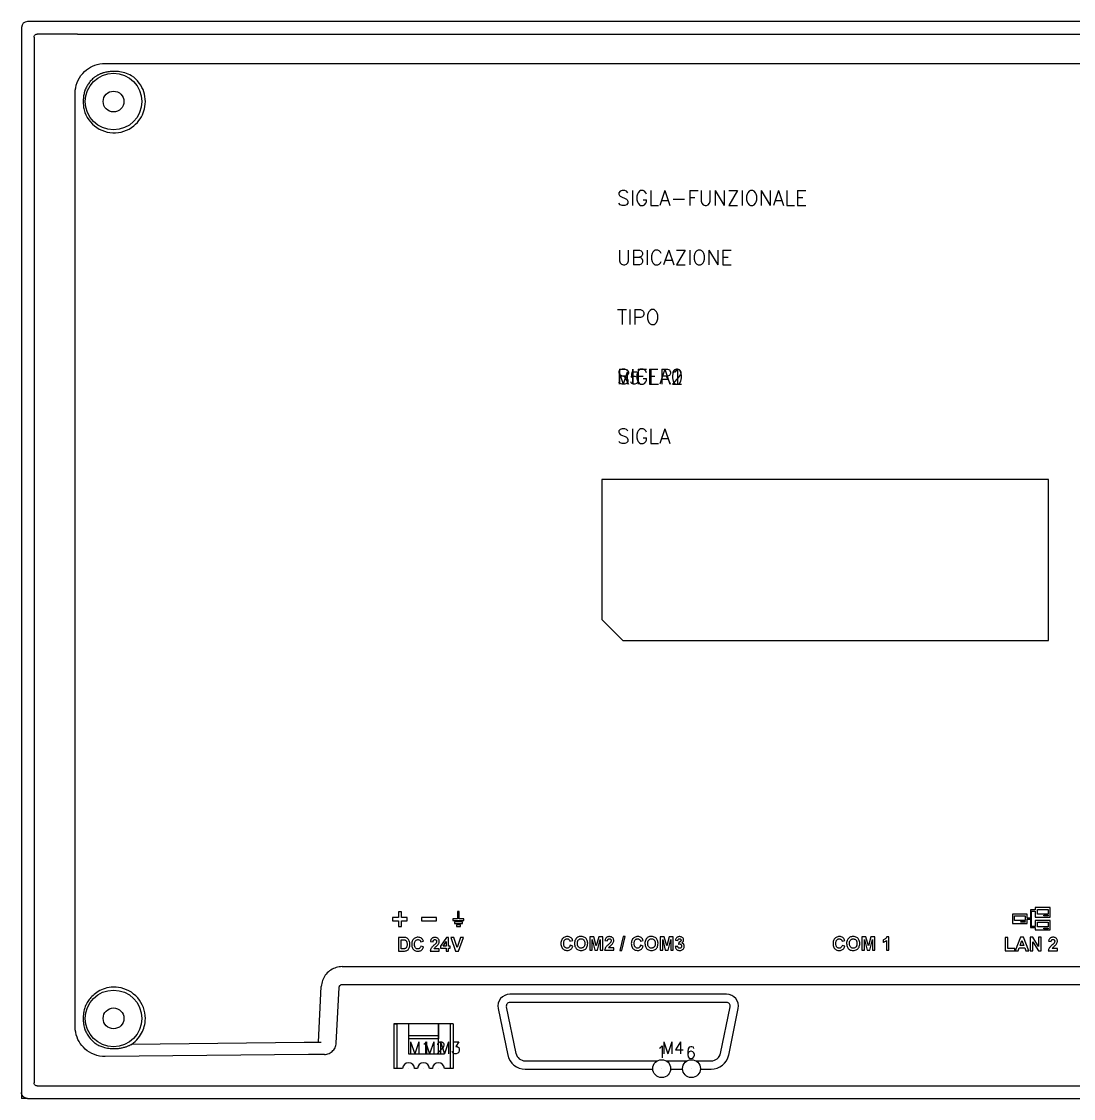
# Model space of a CAD drawing. Extents: x 0 to 270, y 0 to 181.
# Drawn here: x 0 to 176.6, y 0 to 180.9 of the extents above; entities that cross this region are included whole.
import ezdxf

# ---------------------------------------------------------------- set-up
doc = ezdxf.new("R2010")
doc.units = 0
doc.header["$LTSCALE"] = 4
doc.layers.get('0').update_dxf_attribs({"linetype": 'CONTINUOUS'})
for name, color, linetype in [('3_ALL_AXES', 7, 'CONTINUOUS'), ('6_ALL_SURFS', 7, 'CONTINUOUS'), ('7_ALL_FEATURES', 7, 'CONTINUOUS')]:
    doc.layers.add(name, color=color, linetype=linetype)
doc.styles.get("Standard").update_dxf_attribs({"font": 'romans.shx'})

msp = doc.modelspace()

# ---------------------------------------------------------------- linework, layer by layer
for p, q in [((9.4, 178.78), (260.49, 178.78)), ((14.04, 173.85), (255.86, 173.85)), ((116.5, 17.51), (86, 17.51)), ((115.54, 16.11), (86.96, 16.11)), ((72.5, 12.51), (62.5, 12.51)), ((62.5, 12.51), (62.5, 5.01)), ((62.5, 12.51), (63, 12.51)), ((63, 12.51), (63, 5.01)), ((65, 12.51), (65, 7.51)), ((70, 7.51), (70, 12.51)), ((70, 12.51), (70, 10.01)), ((72.5, 12.51), (72, 12.51)), ((72, 12.51), (72, 5.01)), ((72.5, 12.51), (72.5, 5.01)), ((70, 10.51), (65, 10.51)), ((70, 10.01), (65, 10.01)), ((70, 10.01), (70, 10.51)), ((65, 7.51), (70, 7.51)), ((86.75, 6.31), (93.25, 6.31)), ((64, 5.01), (62.5, 5.01)), ((66.5, 5.01), (66, 5.01)), ((69, 5.01), (68.5, 5.01)), ((72.5, 5.01), (71, 5.01)), ((86, 4.91), (94, 4.91)), ((9.4, 2.11), (260.49, 2.11)), ((0, 1), (0, 0.01)), ((1, 0), (0, 0.01))]:
    msp.add_line(p, q)
at = {"color": 7, "linetype": 'Continuous'}
for p, q in [((86, 17.51), (82, 17.51)), ((118.4, 17.51), (116.5, 17.51)), ((80.04, 15.1), (81.65, 7.3)), ((81.41, 15.39), (83.02, 7.58)), ((86.96, 16.11), (82, 16.11)), ((118.4, 16.11), (115.54, 16.11)), ((117.38, 7.58), (118.99, 15.39)), ((118.75, 7.3), (120.36, 15.1)), ((84.59, 6.31), (86.75, 6.31)), ((88.25, 6.31), (91.75, 6.31)), ((93.25, 6.31), (106.75, 6.31)), ((108.25, 6.31), (111.75, 6.31)), ((113.25, 6.31), (115.81, 6.31)), ((84.59, 4.91), (86, 4.91)), ((89, 4.91), (91, 4.91)), ((94, 4.91), (106, 4.91)), ((109, 4.91), (111, 4.91)), ((114, 4.91), (115.81, 4.91))]:
    msp.add_line(p, q, dxfattribs=at)
for centre in [(107.5, 5.01), (112.5, 5.01)]:
    msp.add_circle(centre, 1.5)
for centre, radius, start, end in [((82, 15.51), 2, 90, 191.6593), ((118.4, 15.51), 2, 348.3407, 90), ((82, 15.51), 0.6, 90, 191.6593), ((118.4, 15.51), 0.6, 348.3407, 90), ((84.59, 7.91), 3, 191.6593, 270), ((84.59, 7.91), 1.6, 191.6593, 270), ((115.81, 7.91), 1.6, 270, 348.3407), ((115.81, 7.91), 3, 270, 348.3407)]:
    msp.add_arc(centre, radius, start, end, dxfattribs=at)
for centre in [(65, 5.01), (67.5, 5.01), (70, 5.01)]:
    msp.add_arc(centre, 1, 0, 180)
at = {"layer": '3_ALL_AXES', "color": 7, "linetype": 'Continuous'}
for p, q in [((2.11, 178.29), (2.11, 2.61)), ((4.4, 178.78), (2.61, 178.78)), ((2.61, 2.11), (4.4, 2.11))]:
    msp.add_line(p, q, dxfattribs=at)
at = {"layer": '6_ALL_SURFS', "color": 7, "linetype": 'Continuous'}
msp.add_line((0, 179.89), (0, 1), dxfattribs=at)
msp.add_lwpolyline([(1, 0), (0.98, 0), (0.97, 0), (0.95, 0), (0.93, 0), (0.91, 0), (0.9, 0.01), (0.88, 0.01), (0.85, 0.01), (0.83, 0.01), (0.81, 0.02), (0.79, 0.02), (0.77, 0.03), (0.74, 0.03), (0.72, 0.04), (0.69, 0.05), (0.67, 0.06), (0.64, 0.07), (0.62, 0.08), (0.59, 0.09), (0.56, 0.1), (0.54, 0.11), (0.51, 0.13), (0.49, 0.14), (0.46, 0.16), (0.43, 0.18), (0.39, 0.21), (0.36, 0.23), (0.34, 0.25), (0.31, 0.27), (0.29, 0.3), (0.26, 0.33), (0.23, 0.36), (0.2, 0.4), (0.17, 0.44), (0.14, 0.49), (0.12, 0.53), (0.09, 0.58), (0.07, 0.62), (0.06, 0.67), (0.04, 0.72), (0.02, 0.78), (0.01, 0.84), (0, 0.91), (0, 0.98), (0, 1)], dxfattribs=at)
msp.add_arc((1, 179.89), 1, 90, 180, dxfattribs=at)
at = {"layer": '7_ALL_FEATURES', "color": 7, "linetype": 'Continuous'}
for p, q in [((268.89, 180.89), (1, 180.89)), ((9.4, 178.78), (4.4, 178.78)), ((9.01, 12), (9.01, 168.89)), ((10.62, 165.64), (10.8, 165.2)), ((97.45, 103.95), (97.45, 80.45)), ((172.45, 103.95), (97.45, 103.95)), ((172.45, 76.95), (172.45, 103.95)), ((100.95, 76.95), (97.45, 80.45)), ((100.95, 76.95), (172.45, 76.95)), ((63.29, 31.36), (63.29, 30.39)), ((63.81, 31.36), (63.29, 31.36)), ((63.81, 30.39), (63.81, 31.36)), ((73.22, 31.38), (73.22, 30.16)), ((73.5, 31.38), (73.22, 31.38)), ((73.5, 30.16), (73.5, 31.38)), ((168.9, 30.98), (166.39, 30.98)), ((166.39, 30.98), (166.39, 29.41)), ((168.9, 30.29), (168.9, 30.98)), ((170.23, 31.67), (169.43, 31.67)), ((169.43, 31.67), (169.43, 30.29)), ((169.63, 31.47), (170.23, 31.47)), ((169.63, 28.91), (169.63, 31.47)), ((172.74, 32.05), (170.23, 32.05)), ((170.23, 32.05), (170.23, 31.67)), ((170.23, 31.47), (170.23, 30.48)), ((170.59, 31.75), (172.39, 31.75)), ((170.59, 30.95), (170.59, 31.75)), ((172.39, 30.95), (170.59, 30.95)), ((171.67, 30.77), (172.39, 30.77)), ((171.67, 30.66), (171.67, 30.77)), ((172.39, 31.75), (172.39, 30.95)), ((172.39, 30.77), (172.39, 30.66)), ((172.74, 30.48), (172.74, 32.05)), ((62.31, 30.39), (62.31, 29.86)), ((63.29, 30.39), (62.31, 30.39)), ((62.31, 29.86), (63.29, 29.86)), ((63.29, 29.86), (63.29, 28.89)), ((64.78, 30.39), (63.81, 30.39)), ((63.81, 28.89), (63.81, 29.86)), ((63.81, 29.86), (64.78, 29.86)), ((64.78, 29.86), (64.78, 30.39)), ((67.19, 30.39), (67.19, 29.86)), ((69.66, 30.39), (67.19, 30.39)), ((67.19, 29.86), (69.66, 29.86)), ((69.66, 29.86), (69.66, 30.39)), ((72.44, 30.16), (72.44, 29.89)), ((73.22, 30.16), (72.44, 30.16)), ((72.44, 29.89), (74.28, 29.89)), ((72.68, 29.65), (72.68, 29.38)), ((74.04, 29.65), (72.68, 29.65)), ((72.68, 29.38), (74.04, 29.38)), ((73.02, 29.14), (73.02, 28.87)), ((73.7, 29.14), (73.02, 29.14)), ((74.28, 30.16), (73.5, 30.16)), ((73.7, 28.87), (73.7, 29.14)), ((74.04, 29.38), (74.04, 29.65)), ((74.28, 29.89), (74.28, 30.16)), ((166.39, 29.41), (168.9, 29.41)), ((166.74, 30.69), (168.54, 30.69)), ((166.74, 29.88), (166.74, 30.69)), ((168.54, 29.88), (166.74, 29.88)), ((167.82, 29.7), (168.54, 29.7)), ((167.82, 29.59), (167.82, 29.7)), ((168.54, 29.59), (167.82, 29.59)), ((168.54, 30.69), (168.54, 29.88)), ((168.54, 29.7), (168.54, 29.59)), ((169.43, 30.29), (168.9, 30.29)), ((168.9, 30.09), (169.43, 30.09)), ((168.9, 29.41), (168.9, 30.09)), ((169.43, 30.09), (169.43, 28.71)), ((170.23, 30.48), (172.74, 30.48)), ((172.74, 29.91), (170.23, 29.91)), ((170.23, 29.91), (170.23, 28.91)), ((170.59, 29.62), (172.39, 29.62)), ((170.59, 28.81), (170.59, 29.62)), ((172.39, 30.66), (171.67, 30.66)), ((172.39, 29.62), (172.39, 28.81)), ((172.74, 28.34), (172.74, 29.91)), ((63.29, 28.89), (63.81, 28.89)), ((73.02, 28.87), (73.7, 28.87)), ((95.42, 27.17), (95.42, 24.89)), ((96.11, 27.17), (95.42, 27.17)), ((96.52, 25.62), (96.11, 27.17)), ((96.92, 27.17), (96.52, 25.62)), ((97.61, 27.17), (96.92, 27.17)), ((97.61, 24.89), (97.61, 27.17)), ((101.05, 27.21), (100.48, 24.86)), ((100.81, 24.86), (101.38, 27.21)), ((101.38, 27.21), (101.05, 27.21)), ((107.24, 27.17), (107.24, 24.89)), ((107.93, 27.17), (107.24, 27.17)), ((108.34, 25.62), (107.93, 27.17)), ((108.74, 27.17), (108.34, 25.62)), ((109.43, 27.17), (108.74, 27.17)), ((109.43, 24.89), (109.43, 27.17)), ((141.8, 27.16), (141.11, 27.16)), ((141.11, 27.16), (141.11, 24.89)), ((142.21, 25.61), (141.8, 27.16)), ((142.61, 27.16), (142.21, 25.61)), ((143.3, 27.16), (142.61, 27.16)), ((143.3, 24.89), (143.3, 27.16)), ((145.66, 27.17), (145.31, 27.17)), ((145.66, 24.89), (145.66, 27.17)), ((169.43, 28.71), (170.23, 28.71)), ((170.23, 28.91), (169.63, 28.91)), ((170.23, 28.71), (170.23, 28.34)), ((170.23, 28.34), (172.74, 28.34)), ((172.39, 28.81), (170.59, 28.81)), ((171.67, 28.63), (172.39, 28.63)), ((171.67, 28.52), (171.67, 28.63)), ((172.39, 28.52), (171.67, 28.52)), ((172.39, 28.63), (172.39, 28.52)), ((63.31, 27.03), (63.31, 24.76)), ((64.14, 27.03), (63.31, 27.03)), ((63.77, 25.15), (63.77, 26.65)), ((63.77, 26.65), (63.97, 26.65)), ((64.27, 27.04), (64.14, 27.03)), ((67.04, 26.3), (67.49, 26.41)), ((67.5, 25.46), (67.05, 25.6)), ((68.67, 26.37), (69.11, 26.33)), ((71.35, 27.04), (70.37, 25.6)), ((70.37, 25.6), (70.37, 25.22)), ((70.78, 25.6), (71.3, 26.38)), ((71.3, 25.6), (70.78, 25.6)), ((71.3, 26.38), (71.3, 25.6)), ((71.72, 27.04), (71.35, 27.04)), ((71.72, 25.6), (71.72, 27.04)), ((72, 25.6), (71.72, 25.6)), ((72, 25.22), (72, 25.6)), ((72.07, 27.03), (72.89, 24.76)), ((72.57, 27.03), (72.07, 27.03)), ((73.15, 25.35), (72.57, 27.03)), ((73.7, 27.03), (73.15, 25.35)), ((73.38, 24.76), (74.19, 27.03)), ((74.19, 27.03), (73.7, 27.03)), ((92.1, 26.43), (92.56, 26.54)), ((92.56, 25.6), (92.12, 25.73)), ((95.85, 26.68), (96.3, 24.89)), ((95.85, 24.89), (95.85, 26.68)), ((96.74, 24.89), (97.19, 26.68)), ((97.19, 26.68), (97.19, 24.89)), ((97.97, 26.51), (98.41, 26.46)), ((103.92, 26.43), (104.38, 26.54)), ((104.38, 25.6), (103.94, 25.73)), ((107.67, 26.68), (108.11, 24.89)), ((107.67, 24.89), (107.67, 26.68)), ((108.56, 24.89), (109.01, 26.68)), ((109.01, 26.68), (109.01, 24.89)), ((110.2, 25.55), (109.78, 25.5)), ((109.81, 26.58), (110.21, 26.51)), ((110.39, 26.27), (110.34, 25.92)), ((137.8, 26.43), (138.25, 26.53)), ((138.26, 25.59), (137.81, 25.72)), ((141.54, 26.68), (141.99, 24.89)), ((141.54, 24.89), (141.54, 26.68)), ((142.43, 24.89), (142.88, 26.68)), ((142.88, 26.68), (142.88, 24.89)), ((144.67, 26.6), (144.67, 26.2)), ((145.23, 26.53), (145.23, 24.89)), ((165.64, 27.05), (165.18, 27.05)), ((165.18, 27.05), (165.18, 24.79)), ((165.64, 25.18), (165.64, 27.05)), ((167.76, 27.07), (166.87, 24.79)), ((167.69, 25.69), (168, 26.53)), ((168.31, 25.69), (167.69, 25.69)), ((168.24, 27.07), (167.76, 27.07)), ((168, 26.53), (168.31, 25.69)), ((169.15, 24.79), (168.24, 27.07)), ((169.84, 27.07), (169.4, 27.07)), ((169.4, 27.07), (169.4, 24.79)), ((169.82, 26.29), (170.75, 24.79)), ((169.82, 24.79), (169.82, 26.29)), ((170.78, 25.54), (169.84, 27.07)), ((171.21, 27.07), (170.78, 27.07)), ((170.78, 27.07), (170.78, 25.54)), ((171.21, 24.79), (171.21, 27.07)), ((172.47, 26.4), (172.91, 26.36)), ((63.31, 24.76), (64.17, 24.76)), ((64.11, 25.15), (63.77, 25.15)), ((64.2, 25.14), (64.11, 25.15)), ((68.62, 24.76), (70.15, 24.76)), ((70.15, 25.16), (69.28, 25.16)), ((70.15, 24.76), (70.15, 25.16)), ((70.37, 25.22), (71.3, 25.22)), ((71.3, 25.22), (71.3, 24.76)), ((71.3, 24.76), (71.72, 24.76)), ((71.72, 24.76), (71.72, 25.22)), ((71.72, 25.22), (72, 25.22)), ((72.89, 24.76), (73.38, 24.76)), ((95.42, 24.89), (95.85, 24.89)), ((96.3, 24.89), (96.74, 24.89)), ((97.19, 24.89), (97.61, 24.89)), ((97.92, 24.89), (99.45, 24.89)), ((99.45, 25.3), (98.58, 25.3)), ((99.45, 24.89), (99.45, 25.3)), ((100.48, 24.86), (100.81, 24.86)), ((107.24, 24.89), (107.67, 24.89)), ((108.11, 24.89), (108.56, 24.89)), ((109.01, 24.89), (109.43, 24.89)), ((141.11, 24.89), (141.54, 24.89)), ((141.99, 24.89), (142.43, 24.89)), ((142.88, 24.89), (143.3, 24.89)), ((145.23, 24.89), (145.66, 24.89)), ((165.18, 24.79), (166.78, 24.79)), ((166.78, 25.18), (165.64, 25.18)), ((166.78, 24.79), (166.78, 25.18)), ((166.87, 24.79), (167.36, 24.79)), ((167.36, 24.79), (167.55, 25.31)), ((167.55, 25.31), (168.46, 25.31)), ((168.46, 25.31), (168.66, 24.79)), ((168.66, 24.79), (169.15, 24.79)), ((169.4, 24.79), (169.82, 24.79)), ((170.75, 24.79), (171.21, 24.79)), ((172.42, 24.79), (173.95, 24.79)), ((173.95, 25.19), (173.08, 25.19)), ((173.95, 24.79), (173.95, 25.19)), ((53.84, 22.14), (216.05, 22.14)), ((49.85, 9.45), (50.34, 18.82)), ((52.85, 9.3), (53.34, 18.66)), ((53.84, 19.14), (216.05, 19.14)), ((10.64, 11.59), (10.65, 11.54)), ((11.85, 9.72), (12.04, 9.54)), ((12.04, 9.54), (12.24, 9.36)), ((47.46, 9.39), (18.47, 9.09)), ((48.09, 9.4), (47.46, 9.39)), ((48.67, 9.4), (48.09, 9.4)), ((49.23, 9.4), (48.67, 9.4)), ((50.34, 9.4), (49.23, 9.4)), ((48.18, 7.4), (14.04, 7.04)), ((48.65, 7.4), (48.18, 7.4)), ((49.09, 7.4), (48.65, 7.4)), ((50.85, 7.4), (49.09, 7.4)), ((4.4, 2.11), (9.4, 2.11)), ((1, 0), (268.89, 0))]:
    msp.add_line(p, q, dxfattribs=at)
for points in [[(2.11, 178.29), (2.12, 178.38), (2.14, 178.46), (2.17, 178.54), (2.22, 178.61), (2.29, 178.67), (2.36, 178.72), (2.43, 178.75), (2.52, 178.78), (2.61, 178.78)], [(9.01, 168.89), (9.03, 169.34), (9.09, 169.78), (9.19, 170.22), (9.34, 170.65), (9.51, 171.06), (9.73, 171.46), (9.98, 171.83), (10.27, 172.18), (10.57, 172.49), (10.89, 172.77), (11.22, 173.01), (11.57, 173.22), (11.94, 173.41), (12.31, 173.56), (12.71, 173.68), (13.13, 173.77), (13.58, 173.83), (14.04, 173.85)], [(13.04, 172.01), (12.95, 171.96), (12.85, 171.91), (12.75, 171.86), (12.65, 171.8), (12.55, 171.74), (12.45, 171.67), (12.35, 171.6), (12.24, 171.53)], [(13.49, 172.19), (13.4, 172.16), (13.31, 172.12), (13.22, 172.09), (13.13, 172.05), (13.04, 172.01)], [(13.65, 172.25), (13.57, 172.22), (13.49, 172.19)], [(14.33, 172.41), (14.15, 172.38), (13.98, 172.34), (13.81, 172.29), (13.65, 172.25)], [(18.47, 171.8), (18.18, 171.95), (17.89, 172.07), (17.61, 172.18), (17.33, 172.27), (17.05, 172.34), (16.78, 172.4), (16.52, 172.45), (16.26, 172.48), (16.02, 172.51), (15.78, 172.52), (15.55, 172.52), (15.32, 172.52), (15.11, 172.51), (14.9, 172.49), (14.7, 172.47), (14.51, 172.45), (14.33, 172.41)], [(11.8, 171.12), (11.67, 170.99), (11.55, 170.85), (11.44, 170.72), (11.34, 170.59), (11.24, 170.45), (11.15, 170.32), (11.06, 170.17), (10.97, 170.03), (10.89, 169.87)], [(12.24, 171.53), (12.08, 171.39), (11.93, 171.26), (11.8, 171.12)], [(20.79, 167.45), (20.78, 167.87), (20.73, 168.28), (20.65, 168.68), (20.54, 169.07), (20.4, 169.45), (20.22, 169.83), (20.01, 170.2), (19.77, 170.56), (19.49, 170.91), (19.18, 171.23), (18.84, 171.53), (18.47, 171.8)], [(10.52, 168.89), (10.49, 168.74), (10.46, 168.59), (10.43, 168.44), (10.41, 168.28), (10.39, 168.13)], [(10.57, 169.09), (10.56, 169.04), (10.54, 168.99), (10.53, 168.94), (10.52, 168.89)], [(10.65, 169.35), (10.63, 169.3), (10.62, 169.25), (10.6, 169.2), (10.59, 169.14), (10.57, 169.09)], [(10.89, 169.87), (10.81, 169.71), (10.73, 169.53), (10.65, 169.35)], [(10.39, 168.13), (10.38, 167.97), (10.37, 167.8), (10.36, 167.63), (10.36, 167.45)], [(10.36, 167.45), (10.36, 167.25), (10.37, 167.05), (10.39, 166.85)], [(10.39, 166.85), (10.41, 166.66), (10.43, 166.46), (10.47, 166.27), (10.51, 166.06), (10.56, 165.85), (10.62, 165.64)], [(10.8, 165.2), (11.02, 164.78), (11.28, 164.39), (11.57, 164.02), (11.9, 163.67), (12.25, 163.36), (12.63, 163.08), (13.04, 162.83), (13.47, 162.62), (13.92, 162.46), (14.38, 162.33), (14.85, 162.24), (15.32, 162.2), (15.8, 162.2), (16.27, 162.25), (16.74, 162.33), (17.2, 162.47), (17.64, 162.63), (18.06, 162.84), (18.46, 163.08), (18.83, 163.35), (19.16, 163.63), (19.45, 163.94), (19.71, 164.25), (19.93, 164.56), (20.12, 164.87), (20.29, 165.2), (20.43, 165.53), (20.55, 165.87), (20.65, 166.23), (20.72, 166.61), (20.77, 167.02), (20.79, 167.45)], [(92.56, 26.54), (92.52, 26.67), (92.46, 26.79), (92.39, 26.89), (92.31, 26.98), (92.21, 27.06), (92.1, 27.12), (91.97, 27.16), (91.82, 27.2), (91.68, 27.21), (91.52, 27.2), (91.37, 27.17), (91.22, 27.12), (91.09, 27.06), (90.98, 26.99), (90.88, 26.89), (90.79, 26.79), (90.72, 26.67), (90.66, 26.53), (90.62, 26.37), (90.59, 26.2), (90.58, 26.03), (90.59, 25.86), (90.62, 25.69), (90.66, 25.53)], [(95.07, 26.06), (95.06, 26.23), (95.03, 26.39), (94.99, 26.53), (94.94, 26.66), (94.87, 26.78), (94.79, 26.88), (94.69, 26.97), (94.57, 27.05), (94.44, 27.11), (94.29, 27.16), (94.13, 27.19), (93.96, 27.21), (93.81, 27.2), (93.65, 27.18), (93.51, 27.14), (93.39, 27.07), (93.27, 26.99), (93.17, 26.9), (93.07, 26.79), (93, 26.66), (92.94, 26.52), (92.89, 26.37), (92.87, 26.2), (92.86, 26.02)], [(98.58, 25.3), (98.64, 25.37), (98.7, 25.44), (98.76, 25.51), (98.83, 25.58), (98.91, 25.65), (98.99, 25.73), (99.08, 25.81), (99.16, 25.89), (99.24, 25.98), (99.3, 26.08), (99.36, 26.19), (99.41, 26.29), (99.44, 26.4), (99.45, 26.51), (99.44, 26.61), (99.42, 26.71), (99.39, 26.81), (99.34, 26.9), (99.28, 26.97), (99.21, 27.03), (99.13, 27.09), (99.05, 27.13), (98.95, 27.16), (98.84, 27.17), (98.73, 27.18), (98.61, 27.18), (98.5, 27.16), (98.4, 27.13), (98.31, 27.09), (98.23, 27.04)], [(104.38, 26.54), (104.34, 26.67), (104.28, 26.79), (104.21, 26.89), (104.13, 26.98), (104.03, 27.06), (103.92, 27.12), (103.79, 27.16), (103.64, 27.2), (103.5, 27.21), (103.34, 27.2), (103.19, 27.17), (103.04, 27.12), (102.91, 27.06), (102.8, 26.99), (102.69, 26.89), (102.61, 26.79), (102.54, 26.67), (102.48, 26.53), (102.44, 26.37), (102.41, 26.2), (102.4, 26.03), (102.41, 25.86), (102.44, 25.69), (102.48, 25.53)], [(106.89, 26.06), (106.88, 26.23), (106.85, 26.39), (106.81, 26.53), (106.76, 26.66), (106.69, 26.78), (106.61, 26.88), (106.51, 26.97), (106.39, 27.05), (106.26, 27.11), (106.11, 27.16), (105.94, 27.19), (105.78, 27.21), (105.63, 27.2), (105.47, 27.18), (105.33, 27.14), (105.2, 27.07), (105.09, 26.99), (104.99, 26.9), (104.89, 26.79), (104.82, 26.66), (104.76, 26.52), (104.71, 26.37), (104.69, 26.2), (104.68, 26.02)], [(110.86, 26.12), (110.94, 26.17), (111.01, 26.23), (111.07, 26.3), (111.12, 26.37), (111.16, 26.44), (111.18, 26.52), (111.19, 26.6), (111.18, 26.67), (111.17, 26.75), (111.14, 26.83), (111.09, 26.9), (111.03, 26.97), (110.96, 27.03), (110.88, 27.09), (110.78, 27.13), (110.68, 27.16), (110.57, 27.18), (110.45, 27.18), (110.34, 27.16), (110.23, 27.13), (110.14, 27.09), (110.05, 27.03)], [(138.25, 26.53), (138.21, 26.66), (138.15, 26.78), (138.08, 26.88), (138, 26.97), (137.9, 27.05), (137.79, 27.11), (137.66, 27.16), (137.52, 27.19), (137.37, 27.2), (137.21, 27.19), (137.06, 27.16), (136.91, 27.12), (136.78, 27.05), (136.67, 26.98), (136.57, 26.88), (136.48, 26.78), (136.41, 26.66), (136.35, 26.52), (136.31, 26.36), (136.28, 26.19), (136.27, 26.02), (136.28, 25.85), (136.31, 25.68), (136.35, 25.52)], [(140.76, 26.06), (140.75, 26.22), (140.72, 26.38), (140.68, 26.52), (140.63, 26.65), (140.56, 26.77), (140.48, 26.87), (140.38, 26.96), (140.26, 27.04), (140.13, 27.1), (139.98, 27.15), (139.82, 27.19), (139.65, 27.2), (139.5, 27.19), (139.35, 27.17), (139.2, 27.13), (139.08, 27.07), (138.96, 26.99), (138.86, 26.89), (138.77, 26.78), (138.69, 26.65), (138.63, 26.51), (138.58, 26.36), (138.56, 26.19), (138.55, 26.01)], [(145.31, 27.17), (145.27, 27.09), (145.23, 27.02), (145.17, 26.95), (145.11, 26.88), (145.04, 26.81), (144.95, 26.75), (144.87, 26.69), (144.77, 26.64), (144.67, 26.6)], [(63.97, 26.65), (64.06, 26.65), (64.14, 26.65), (64.22, 26.65), (64.29, 26.64), (64.37, 26.62), (64.43, 26.6), (64.49, 26.57), (64.55, 26.53), (64.6, 26.48), (64.64, 26.42), (64.67, 26.36), (64.69, 26.29), (64.71, 26.21), (64.72, 26.13), (64.73, 26.05), (64.74, 25.96), (64.74, 25.87), (64.73, 25.78), (64.73, 25.69), (64.72, 25.6), (64.7, 25.52), (64.67, 25.43), (64.64, 25.36), (64.59, 25.29), (64.53, 25.23), (64.46, 25.19), (64.38, 25.17), (64.29, 25.15), (64.2, 25.14)], [(64.17, 24.76), (64.31, 24.76), (64.45, 24.78), (64.57, 24.81), (64.69, 24.86), (64.8, 24.92), (64.9, 24.99), (64.98, 25.09), (65.05, 25.19), (65.11, 25.31), (65.15, 25.44), (65.18, 25.58), (65.2, 25.72), (65.21, 25.87), (65.21, 26.03), (65.19, 26.18), (65.16, 26.32), (65.12, 26.45), (65.06, 26.58), (65, 26.68), (64.92, 26.78), (64.83, 26.86), (64.73, 26.92), (64.62, 26.97), (64.51, 27.01), (64.39, 27.03), (64.27, 27.04)], [(67.49, 26.41), (67.45, 26.54), (67.39, 26.65), (67.32, 26.75), (67.24, 26.84), (67.14, 26.92), (67.03, 26.98), (66.9, 27.03), (66.76, 27.06), (66.61, 27.08), (66.46, 27.07), (66.3, 27.04), (66.15, 26.99), (66.03, 26.93), (65.91, 26.85), (65.81, 26.76), (65.72, 26.65), (65.65, 26.53), (65.59, 26.4), (65.55, 26.24), (65.53, 26.07), (65.52, 25.9), (65.53, 25.73), (65.55, 25.55), (65.59, 25.39)], [(65.59, 25.39), (65.65, 25.26), (65.73, 25.13), (65.81, 25.03), (65.92, 24.93), (66.04, 24.86), (66.17, 24.8), (66.31, 24.76), (66.47, 24.73), (66.62, 24.72), (66.75, 24.74), (66.89, 24.77), (67.01, 24.81), (67.12, 24.88), (67.22, 24.96), (67.31, 25.06), (67.38, 25.18), (67.45, 25.31), (67.5, 25.46)], [(67.05, 25.6), (67.03, 25.5), (66.99, 25.41), (66.95, 25.33), (66.89, 25.27), (66.83, 25.21), (66.76, 25.17), (66.69, 25.14), (66.61, 25.12), (66.52, 25.12), (66.44, 25.13), (66.35, 25.16), (66.27, 25.2), (66.2, 25.25), (66.14, 25.31), (66.08, 25.39), (66.05, 25.47), (66.02, 25.56), (66, 25.66), (65.99, 25.77), (65.99, 25.89), (65.99, 26), (66, 26.12), (66.02, 26.23)], [(66.02, 26.23), (66.05, 26.33), (66.09, 26.41), (66.14, 26.49), (66.2, 26.55), (66.28, 26.6), (66.36, 26.64), (66.45, 26.67), (66.54, 26.68), (66.63, 26.68), (66.72, 26.66), (66.8, 26.63), (66.86, 26.58), (66.92, 26.53), (66.97, 26.46), (67.01, 26.39), (67.04, 26.3)], [(69.71, 26.34), (69.69, 26.27), (69.67, 26.21), (69.64, 26.15), (69.6, 26.09), (69.56, 26.03), (69.51, 25.97), (69.45, 25.92), (69.39, 25.86), (69.33, 25.8), (69.26, 25.75), (69.2, 25.69), (69.13, 25.62), (69.06, 25.55), (68.99, 25.48), (68.92, 25.4), (68.85, 25.32), (68.79, 25.22), (68.73, 25.12), (68.69, 25.01), (68.65, 24.89), (68.62, 24.76)], [(68.93, 26.91), (68.87, 26.84), (68.81, 26.77), (68.76, 26.68), (68.72, 26.59), (68.69, 26.49), (68.67, 26.37)], [(69.28, 25.16), (69.34, 25.24), (69.4, 25.31), (69.46, 25.38), (69.53, 25.45), (69.61, 25.52), (69.69, 25.59), (69.78, 25.67), (69.86, 25.76), (69.94, 25.85), (70, 25.95), (70.06, 26.06), (70.11, 26.16), (70.14, 26.27), (70.15, 26.37), (70.14, 26.48), (70.12, 26.58), (70.09, 26.68), (70.04, 26.76), (69.98, 26.84), (69.91, 26.9), (69.84, 26.95), (69.75, 26.99), (69.65, 27.02), (69.54, 27.04), (69.43, 27.05), (69.31, 27.04), (69.2, 27.03), (69.1, 27), (69.01, 26.96), (68.93, 26.91)], [(69.11, 26.33), (69.11, 26.4), (69.12, 26.46), (69.14, 26.51), (69.17, 26.56), (69.21, 26.61), (69.25, 26.64), (69.3, 26.67), (69.36, 26.68), (69.42, 26.69), (69.48, 26.68), (69.54, 26.67), (69.59, 26.64), (69.63, 26.61), (69.66, 26.57), (69.69, 26.52), (69.7, 26.46), (69.71, 26.4), (69.71, 26.34)], [(90.66, 25.53), (90.72, 25.39), (90.79, 25.27), (90.88, 25.16), (90.99, 25.07), (91.11, 24.99), (91.24, 24.93), (91.38, 24.89), (91.54, 24.86), (91.68, 24.86), (91.82, 24.87), (91.95, 24.9), (92.08, 24.95), (92.19, 25.01), (92.28, 25.09), (92.37, 25.19), (92.45, 25.31), (92.51, 25.44), (92.56, 25.6)], [(92.12, 25.73), (92.09, 25.63), (92.06, 25.54), (92.02, 25.47), (91.96, 25.4), (91.9, 25.34), (91.83, 25.3), (91.76, 25.27), (91.67, 25.25), (91.59, 25.25), (91.5, 25.26), (91.42, 25.29), (91.34, 25.33), (91.27, 25.38), (91.2, 25.45), (91.15, 25.52), (91.11, 25.6), (91.09, 25.69), (91.07, 25.79), (91.06, 25.9), (91.05, 26.02), (91.06, 26.14), (91.07, 26.25), (91.09, 26.36)], [(91.09, 26.36), (91.11, 26.46), (91.15, 26.55), (91.21, 26.62), (91.27, 26.69), (91.34, 26.74), (91.43, 26.78), (91.52, 26.8), (91.61, 26.81), (91.7, 26.81), (91.79, 26.79), (91.86, 26.76), (91.93, 26.72), (91.99, 26.66), (92.04, 26.6), (92.08, 26.52), (92.1, 26.43)], [(92.86, 26.02), (92.88, 25.85), (92.9, 25.69), (92.94, 25.54), (93, 25.41), (93.06, 25.29), (93.15, 25.18), (93.25, 25.09), (93.36, 25.01), (93.49, 24.94), (93.64, 24.9), (93.81, 24.86), (93.97, 24.85), (94.14, 24.87), (94.3, 24.9), (94.45, 24.95), (94.58, 25.02), (94.7, 25.1), (94.8, 25.19), (94.88, 25.3), (94.95, 25.43), (95, 25.57), (95.04, 25.72), (95.06, 25.88), (95.07, 26.06)], [(93.34, 26.03), (93.34, 26.15), (93.35, 26.25), (93.37, 26.35), (93.4, 26.44), (93.44, 26.52), (93.49, 26.59), (93.55, 26.65), (93.62, 26.71), (93.7, 26.75), (93.78, 26.79), (93.88, 26.81), (93.97, 26.82), (94.07, 26.81), (94.16, 26.79), (94.25, 26.75), (94.33, 26.71), (94.4, 26.65), (94.45, 26.59), (94.5, 26.52), (94.54, 26.44), (94.56, 26.35), (94.58, 26.25), (94.6, 26.15), (94.6, 26.04)], [(94.6, 26.04), (94.59, 25.92), (94.58, 25.82), (94.56, 25.72), (94.53, 25.63), (94.49, 25.55), (94.45, 25.47), (94.39, 25.41), (94.31, 25.35), (94.24, 25.31), (94.15, 25.28), (94.06, 25.25), (93.97, 25.25), (93.88, 25.25), (93.79, 25.27), (93.71, 25.31), (93.63, 25.35), (93.56, 25.41), (93.5, 25.47), (93.45, 25.54), (93.41, 25.62), (93.38, 25.71), (93.35, 25.81), (93.34, 25.92), (93.34, 26.03)], [(99.01, 26.47), (98.99, 26.41), (98.97, 26.34), (98.94, 26.28), (98.9, 26.22), (98.86, 26.16), (98.81, 26.11), (98.75, 26.05), (98.69, 25.99), (98.63, 25.94), (98.56, 25.88), (98.5, 25.82), (98.43, 25.76), (98.36, 25.69), (98.28, 25.62), (98.22, 25.54), (98.15, 25.45), (98.09, 25.36), (98.03, 25.26), (97.99, 25.14), (97.95, 25.02), (97.92, 24.89)], [(98.23, 27.04), (98.17, 26.98), (98.11, 26.9), (98.06, 26.82), (98.02, 26.72), (97.99, 26.62), (97.97, 26.51)], [(98.41, 26.46), (98.41, 26.53), (98.42, 26.59), (98.44, 26.65), (98.47, 26.7), (98.51, 26.74), (98.55, 26.78), (98.6, 26.8), (98.66, 26.81), (98.72, 26.82), (98.78, 26.81), (98.83, 26.8), (98.89, 26.78), (98.93, 26.74), (98.96, 26.7), (98.99, 26.65), (99, 26.59), (99.01, 26.53), (99.01, 26.47)], [(102.48, 25.53), (102.54, 25.39), (102.61, 25.27), (102.7, 25.16), (102.81, 25.07), (102.93, 24.99), (103.06, 24.93), (103.2, 24.89), (103.36, 24.86), (103.5, 24.86), (103.64, 24.87), (103.77, 24.9), (103.89, 24.95), (104, 25.01), (104.1, 25.09), (104.19, 25.19), (104.27, 25.31), (104.33, 25.44), (104.38, 25.6)], [(103.94, 25.73), (103.91, 25.63), (103.88, 25.54), (103.83, 25.47), (103.78, 25.4), (103.72, 25.34), (103.65, 25.3), (103.57, 25.27), (103.49, 25.25), (103.41, 25.25), (103.32, 25.26), (103.24, 25.29), (103.16, 25.33), (103.09, 25.38), (103.02, 25.45), (102.97, 25.52), (102.93, 25.6), (102.91, 25.69), (102.89, 25.79), (102.88, 25.9), (102.87, 26.02), (102.88, 26.14), (102.89, 26.25), (102.91, 26.36)], [(102.91, 26.36), (102.93, 26.46), (102.97, 26.55), (103.03, 26.62), (103.09, 26.69), (103.16, 26.74), (103.25, 26.78), (103.34, 26.8), (103.43, 26.81), (103.52, 26.81), (103.61, 26.79), (103.68, 26.76), (103.75, 26.72), (103.81, 26.66), (103.86, 26.6), (103.9, 26.52), (103.92, 26.43)], [(104.68, 26.02), (104.7, 25.85), (104.72, 25.69), (104.76, 25.54), (104.82, 25.41), (104.88, 25.29), (104.97, 25.18), (105.07, 25.09), (105.18, 25.01), (105.31, 24.94), (105.46, 24.9), (105.63, 24.86), (105.79, 24.85), (105.96, 24.87), (106.12, 24.9), (106.27, 24.95), (106.4, 25.02), (106.52, 25.1), (106.62, 25.19), (106.7, 25.3), (106.77, 25.43), (106.82, 25.57), (106.86, 25.72), (106.88, 25.88), (106.89, 26.06)], [(105.16, 26.03), (105.16, 26.15), (105.17, 26.25), (105.19, 26.35), (105.22, 26.44), (105.26, 26.52), (105.31, 26.59), (105.37, 26.65), (105.44, 26.71), (105.52, 26.75), (105.6, 26.79), (105.7, 26.81), (105.79, 26.82), (105.89, 26.81), (105.98, 26.79), (106.07, 26.75), (106.14, 26.71), (106.21, 26.65), (106.27, 26.59), (106.32, 26.52), (106.36, 26.44), (106.38, 26.35), (106.4, 26.25), (106.41, 26.15), (106.42, 26.04)], [(106.42, 26.04), (106.41, 25.92), (106.4, 25.82), (106.38, 25.72), (106.35, 25.63), (106.31, 25.55), (106.27, 25.47), (106.2, 25.41), (106.13, 25.35), (106.06, 25.31), (105.97, 25.28), (105.88, 25.25), (105.79, 25.25), (105.7, 25.25), (105.61, 25.27), (105.53, 25.31), (105.45, 25.35), (105.38, 25.41), (105.32, 25.47), (105.27, 25.54), (105.23, 25.62), (105.2, 25.71), (105.17, 25.81), (105.16, 25.92), (105.16, 26.03)], [(109.78, 25.5), (109.8, 25.39), (109.84, 25.29), (109.88, 25.2), (109.94, 25.12), (110, 25.04), (110.08, 24.98), (110.17, 24.93), (110.26, 24.89), (110.37, 24.87), (110.48, 24.86), (110.6, 24.86), (110.71, 24.88), (110.82, 24.91), (110.92, 24.95), (111.01, 25.01), (111.09, 25.08), (111.16, 25.16), (111.21, 25.25), (111.25, 25.34), (111.28, 25.45), (111.29, 25.54), (111.29, 25.64), (111.27, 25.73)], [(110.05, 27.03), (109.98, 26.96), (109.92, 26.88), (109.87, 26.79), (109.84, 26.69), (109.81, 26.58)], [(110.6, 25.22), (110.54, 25.22), (110.49, 25.22), (110.44, 25.23), (110.39, 25.25), (110.34, 25.28), (110.3, 25.32), (110.26, 25.36), (110.24, 25.42), (110.22, 25.48), (110.2, 25.55)], [(110.21, 26.51), (110.22, 26.58), (110.24, 26.63), (110.26, 26.68), (110.3, 26.72), (110.33, 26.76), (110.38, 26.79), (110.42, 26.81), (110.47, 26.82), (110.52, 26.82), (110.57, 26.81), (110.61, 26.8), (110.65, 26.77), (110.69, 26.74), (110.71, 26.71), (110.73, 26.66), (110.75, 26.61), (110.75, 26.56), (110.74, 26.51)], [(110.34, 25.92), (110.4, 25.94), (110.47, 25.95), (110.53, 25.95), (110.59, 25.94), (110.64, 25.93), (110.7, 25.9), (110.74, 25.87), (110.78, 25.83), (110.81, 25.78), (110.83, 25.72), (110.84, 25.66), (110.84, 25.59), (110.84, 25.53), (110.83, 25.46), (110.81, 25.4), (110.78, 25.35), (110.74, 25.31), (110.7, 25.27), (110.65, 25.24), (110.6, 25.22)], [(110.74, 26.51), (110.73, 26.46), (110.71, 26.41), (110.68, 26.37), (110.64, 26.34), (110.6, 26.31), (110.56, 26.29), (110.5, 26.28), (110.45, 26.27), (110.39, 26.27)], [(111.27, 25.73), (111.24, 25.81), (111.2, 25.89), (111.15, 25.95), (111.09, 26.01), (111.02, 26.05), (110.95, 26.09), (110.86, 26.12)], [(136.35, 25.52), (136.41, 25.38), (136.48, 25.26), (136.57, 25.15), (136.68, 25.06), (136.8, 24.98), (136.93, 24.92), (137.07, 24.88), (137.23, 24.85), (137.37, 24.85), (137.51, 24.86), (137.64, 24.89), (137.77, 24.94), (137.88, 25), (137.98, 25.08), (138.06, 25.18), (138.14, 25.3), (138.2, 25.44), (138.26, 25.59)], [(137.81, 25.72), (137.78, 25.62), (137.75, 25.54), (137.71, 25.46), (137.65, 25.39), (137.59, 25.33), (137.52, 25.29), (137.45, 25.26), (137.36, 25.24), (137.28, 25.24), (137.2, 25.25), (137.11, 25.28), (137.03, 25.32), (136.96, 25.37), (136.89, 25.44), (136.84, 25.51), (136.8, 25.59), (136.78, 25.68), (136.76, 25.78), (136.75, 25.89), (136.75, 26.01), (136.75, 26.13), (136.76, 26.24), (136.78, 26.35)], [(136.78, 26.35), (136.8, 26.45), (136.84, 26.54), (136.9, 26.61), (136.96, 26.68), (137.04, 26.73), (137.12, 26.77), (137.21, 26.79), (137.3, 26.81), (137.39, 26.8), (137.48, 26.78), (137.55, 26.75), (137.62, 26.71), (137.68, 26.65), (137.73, 26.59), (137.77, 26.51), (137.8, 26.43)], [(138.55, 26.01), (138.57, 25.84), (138.59, 25.68), (138.63, 25.53), (138.69, 25.4), (138.76, 25.28), (138.84, 25.17), (138.94, 25.08), (139.05, 25), (139.18, 24.93), (139.33, 24.89), (139.5, 24.86), (139.66, 24.84), (139.83, 24.86), (139.99, 24.89), (140.14, 24.94), (140.27, 25.01), (140.39, 25.09), (140.49, 25.18), (140.57, 25.29), (140.64, 25.42), (140.69, 25.56), (140.73, 25.71), (140.75, 25.88), (140.76, 26.06)], [(139.03, 26.02), (139.03, 26.14), (139.04, 26.24), (139.06, 26.34), (139.09, 26.43), (139.13, 26.51), (139.18, 26.58), (139.24, 26.65), (139.31, 26.7), (139.39, 26.75), (139.47, 26.78), (139.57, 26.8), (139.66, 26.81), (139.76, 26.8), (139.85, 26.78), (139.94, 26.74), (140.02, 26.7), (140.09, 26.64), (140.14, 26.58), (140.19, 26.51), (140.23, 26.43), (140.25, 26.34), (140.27, 26.24), (140.29, 26.14), (140.29, 26.03)], [(140.29, 26.03), (140.28, 25.91), (140.27, 25.81), (140.25, 25.71), (140.22, 25.62), (140.19, 25.54), (140.14, 25.47), (140.08, 25.4), (140, 25.34), (139.93, 25.3), (139.84, 25.27), (139.75, 25.25), (139.66, 25.24), (139.57, 25.24), (139.48, 25.27), (139.4, 25.3), (139.32, 25.34), (139.25, 25.4), (139.19, 25.46), (139.14, 25.53), (139.1, 25.62), (139.07, 25.71), (139.04, 25.8), (139.03, 25.91), (139.03, 26.02)], [(144.67, 26.2), (144.74, 26.23), (144.81, 26.25), (144.87, 26.29), (144.94, 26.32), (145, 26.36), (145.06, 26.4), (145.12, 26.44), (145.18, 26.49), (145.23, 26.53)], [(173.17, 25.87), (173.04, 25.76), (172.98, 25.7), (172.91, 25.64), (172.84, 25.57), (172.77, 25.5), (172.71, 25.42), (172.64, 25.34), (172.58, 25.25), (172.53, 25.15), (172.48, 25.04), (172.45, 24.92), (172.42, 24.79)], [(172.74, 26.94), (172.67, 26.88), (172.61, 26.8), (172.56, 26.72), (172.52, 26.62), (172.49, 26.52), (172.47, 26.4)], [(173.08, 25.19), (173.14, 25.27), (173.2, 25.34), (173.26, 25.41), (173.33, 25.48), (173.41, 25.55), (173.49, 25.62), (173.57, 25.69), (173.65, 25.77), (173.72, 25.86), (173.79, 25.96), (173.85, 26.07), (173.9, 26.17), (173.93, 26.28), (173.95, 26.39), (173.95, 26.49), (173.93, 26.59), (173.89, 26.69), (173.85, 26.78), (173.79, 26.86), (173.72, 26.92), (173.65, 26.98), (173.56, 27.02), (173.46, 27.05), (173.35, 27.07), (173.24, 27.08), (173.12, 27.07), (173.01, 27.06), (172.91, 27.03), (172.82, 26.99), (172.74, 26.94)], [(172.91, 26.36), (172.91, 26.43), (172.92, 26.49), (172.94, 26.54), (172.97, 26.6), (173.01, 26.64), (173.05, 26.68), (173.11, 26.7), (173.17, 26.71), (173.23, 26.72), (173.29, 26.71), (173.34, 26.69), (173.39, 26.67), (173.43, 26.63), (173.47, 26.59), (173.49, 26.54), (173.51, 26.48), (173.51, 26.42)], [(173.51, 26.42), (173.51, 26.35), (173.49, 26.29), (173.46, 26.22), (173.43, 26.16), (173.39, 26.1), (173.34, 26.04), (173.29, 25.99), (173.24, 25.93), (173.17, 25.87)], [(53.84, 22.14), (53.58, 22.13), (53.33, 22.1), (53.08, 22.05), (52.84, 21.99), (52.6, 21.91), (52.36, 21.81), (52.14, 21.7), (51.92, 21.56), (51.72, 21.42), (51.52, 21.26), (51.34, 21.08), (51.17, 20.9), (51.01, 20.7), (50.87, 20.49), (50.74, 20.27), (50.63, 20.04), (50.54, 19.81), (50.47, 19.57), (50.41, 19.32), (50.37, 19.07), (50.34, 18.82)], [(20.79, 13.45), (20.77, 13.92), (20.71, 14.38), (20.61, 14.83), (20.46, 15.28), (20.28, 15.71), (20.06, 16.12), (19.8, 16.52), (19.51, 16.89), (19.18, 17.23), (18.82, 17.54), (18.44, 17.83), (18.03, 18.07), (17.61, 18.27), (17.17, 18.44), (16.73, 18.56), (16.3, 18.64), (15.87, 18.68), (15.46, 18.7), (15.07, 18.68), (14.7, 18.63), (14.35, 18.56), (14.02, 18.47), (13.7, 18.36), (13.41, 18.24), (13.13, 18.11), (12.87, 17.96), (12.63, 17.81), (12.4, 17.65), (12.19, 17.49), (12, 17.32), (11.82, 17.15), (11.65, 16.97), (11.5, 16.8), (11.36, 16.62), (11.23, 16.44), (11.12, 16.27), (11.01, 16.1), (10.92, 15.92), (10.83, 15.75)], [(53.34, 18.66), (53.35, 18.71), (53.36, 18.76), (53.37, 18.81), (53.39, 18.86), (53.41, 18.9), (53.44, 18.95), (53.48, 18.98), (53.51, 19.02), (53.55, 19.05), (53.6, 19.08), (53.64, 19.1), (53.69, 19.12), (53.74, 19.13), (53.79, 19.14), (53.84, 19.14)], [(10.62, 15.25), (10.56, 15.07), (10.52, 14.88), (10.48, 14.68), (10.44, 14.49), (10.41, 14.3), (10.39, 14.1)], [(10.83, 15.75), (10.75, 15.59), (10.68, 15.42), (10.62, 15.25)], [(10.39, 14.1), (10.37, 13.89), (10.36, 13.67), (10.36, 13.45)], [(10.36, 13.45), (10.36, 13.29), (10.37, 13.14), (10.37, 12.99), (10.39, 12.83)], [(10.39, 12.83), (10.4, 12.67), (10.43, 12.51), (10.45, 12.35), (10.48, 12.18), (10.52, 12)], [(18.47, 9.09), (18.8, 9.34), (19.1, 9.59), (19.37, 9.85), (19.6, 10.11), (19.81, 10.39), (20, 10.66), (20.16, 10.94), (20.3, 11.22), (20.42, 11.5), (20.53, 11.79), (20.62, 12.09), (20.69, 12.4), (20.74, 12.73), (20.78, 13.08), (20.79, 13.45)], [(14.04, 7.04), (13.57, 7.06), (13.11, 7.12), (12.67, 7.22), (12.23, 7.37), (11.81, 7.55), (11.41, 7.76), (11.04, 8.01), (10.69, 8.29), (10.38, 8.59), (10.1, 8.91), (9.86, 9.23), (9.65, 9.57), (9.47, 9.93), (9.32, 10.3), (9.19, 10.69), (9.09, 11.11), (9.03, 11.55), (9.01, 12)], [(10.52, 12), (10.53, 11.95), (10.55, 11.9), (10.56, 11.85)], [(10.56, 11.85), (10.57, 11.79), (10.59, 11.74), (10.6, 11.69), (10.62, 11.64), (10.64, 11.59)], [(10.65, 11.54), (10.72, 11.36), (10.81, 11.18), (10.9, 11)], [(10.9, 11), (11, 10.82), (11.11, 10.64), (11.23, 10.46), (11.36, 10.27), (11.51, 10.09), (11.67, 9.9), (11.85, 9.72)], [(12.24, 9.36), (12.38, 9.26), (12.53, 9.17), (12.67, 9.08), (12.82, 9), (12.97, 8.92), (13.13, 8.85)], [(14.42, 8.46), (14.66, 8.43), (14.89, 8.4), (15.11, 8.38), (15.32, 8.37), (15.53, 8.37), (15.73, 8.37), (15.92, 8.38), (16.1, 8.39), (16.28, 8.41), (16.45, 8.43), (16.61, 8.46), (16.77, 8.49), (16.91, 8.52), (17.06, 8.55), (17.2, 8.59), (17.33, 8.62), (17.45, 8.66), (17.58, 8.7), (17.69, 8.74), (17.8, 8.78), (17.91, 8.83), (18.02, 8.87), (18.11, 8.91), (18.21, 8.96), (18.3, 9), (18.39, 9.05), (18.47, 9.09)], [(50.85, 7.4), (51.06, 7.41), (51.26, 7.45), (51.45, 7.5), (51.64, 7.57), (51.82, 7.66), (52, 7.76), (52.16, 7.89), (52.3, 8.03), (52.44, 8.18), (52.55, 8.35), (52.65, 8.53), (52.73, 8.71), (52.79, 8.9), (52.83, 9.1), (52.85, 9.3)], [(13.13, 8.85), (13.29, 8.78), (13.47, 8.71), (13.65, 8.65)], [(13.65, 8.65), (13.92, 8.57), (14.17, 8.51), (14.42, 8.46)], [(2.61, 2.11), (2.52, 2.12), (2.43, 2.14), (2.36, 2.17), (2.29, 2.22), (2.22, 2.29), (2.17, 2.36), (2.14, 2.43), (2.12, 2.52), (2.11, 2.61)]]:
    msp.add_lwpolyline(points, dxfattribs=at)
for centre, radius in [((15.45, 167.45), 4.75), ((15.45, 167.45), 1.75), ((15.45, 13.45), 4.75), ((15.45, 13.45), 1.75)]:
    msp.add_circle(centre, radius, dxfattribs=at)

# ---------------------------------------------------------------- texts
at = {"char_height": 2, "attachment_point": 5}
for s, insert in [('1', (107.49, 7.82)), ('6', (112.39, 7.69))]:
    msp.add_mtext_dynamic_manual_height_columns(s, width=2.5, gutter_width=1, heights=[0], dxfattribs=dict(at, insert=insert))
at = {"color": 3}
for tag, p, s, flags in [('SIGLA-FUNZIONALE', (100, 150), '', 9), ('UBICAZIONE', (100, 140), '', 8), ('TIPO', (100, 130), '', 9), ('SIGLA0', (100, 120), '', 9), ('SIGLA1', (100, 120), '', 9), ('SIGLA2', (100, 120), '', 9), ('RIFER', (100, 120), 'RIFER ?', 8), ('SIGLA', (100, 110), 'SIGLA ?', 8)]:
    msp.add_attdef(tag, p, s, height=2.5, dxfattribs=dict(at, flags=flags))
at = {"color": 4, "flags": 8}
for tag, p in [('M5', (100, 120)), ('M1', (65, 7.5)), ('M2', (67.5, 7.5)), ('M3', (70, 7.5)), ('M4', (107.5, 7.5))]:
    msp.add_attdef(tag, p, '', height=2, dxfattribs=at)
for tag, p, s, height, flags in [('F1', (65, 5), '', 0.00001, 9), ('F2', (67.5, 5), '', 0.00001, 9), ('F3', (70, 5), '', 0.00001, 9), ('F4', (107.5, 5), '', 0.00001, 9), ('F5', (112.5, 5), '', 0.00001, 9), ('TIPOSIG', (0, 0), '3', 0.00000001, 9), ('POSIZIONE', (0, 0), '', 0.00000001, 9), ('P-TABELLA', (0, 0), '', 0.00000001, 9), ('T-TABELLA', (0, 0), '', 0.00000001, 9), ('H-TABELLA', (0, 0), '', 0.00000001, 9), ('CODICE', (0, 0), '1xNNN', 0.00000001, 9), ('NOTE1', (0, 0), '', 0.00000001, 9), ('NOTE2', (0, 0), '', 0.00000001, 9), ('DEN1', (0, 0), '', 0.00000001, 8), ('DEN1-A', (0, 0), '', 0.00000001, 8), ('DEN1-TRAD-ID', (0, 0), '', 0.00000001, 8)]:
    msp.add_attdef(tag, p, s, height=height, dxfattribs=dict(flags=flags))

doc.saveas('drawing.dxf')
